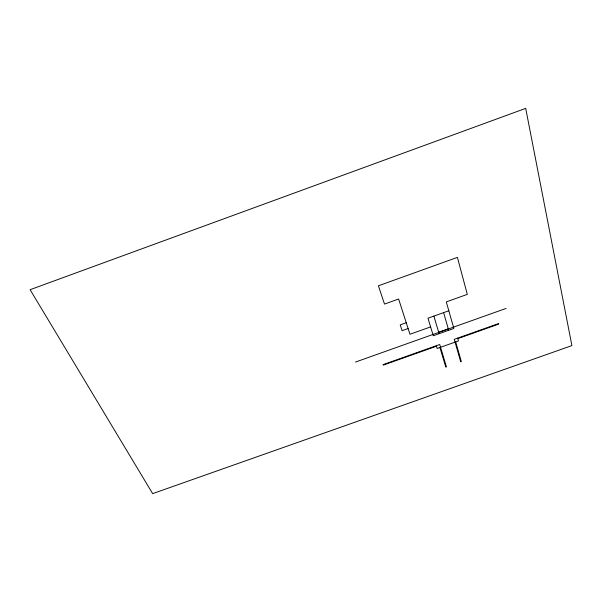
<?xml version="1.0" encoding="UTF-8"?>
<svg xmlns="http://www.w3.org/2000/svg" width="602" height="602" viewBox="0 0 602 602"><rect width="100%" height="100%" fill="white"/><g stroke="black" fill="none" stroke-linecap="round" stroke-linejoin="round"><path stroke-width="0.9" d="M406.245 322.732L400.232 324.884L402.121 330.664L408.111 328.526M448.814 310.767L427.977 318.21L433.297 335.765L453.855 328.444L446.285 301.895L467.302 294.378L457.407 257.378L378.402 285.792L384.505 304.078L398.629 299.013L409.954 334.268L430.611 326.901M438.692 332.266L448.294 328.842M355.458 362.073L506.086 308.42M436.465 346.218L383.241 365.136L383.068 364.639L439.708 344.502L446.428 366.889L445.819 367.1L439.927 347.512M457.806 338.633L498.719 324.087L498.591 323.567L454.262 339.332L460.726 361.825L461.328 361.606L455.684 341.913M436.315 345.714L437.157 348.498L458.461 340.928L457.663 338.121M433.876 316.103L439.114 333.689M443.599 312.634L448.708 330.272M525.704 108.368L30.1 289.697L152.66 493.632L571.9 345.593L525.704 108.368"/></g></svg>
